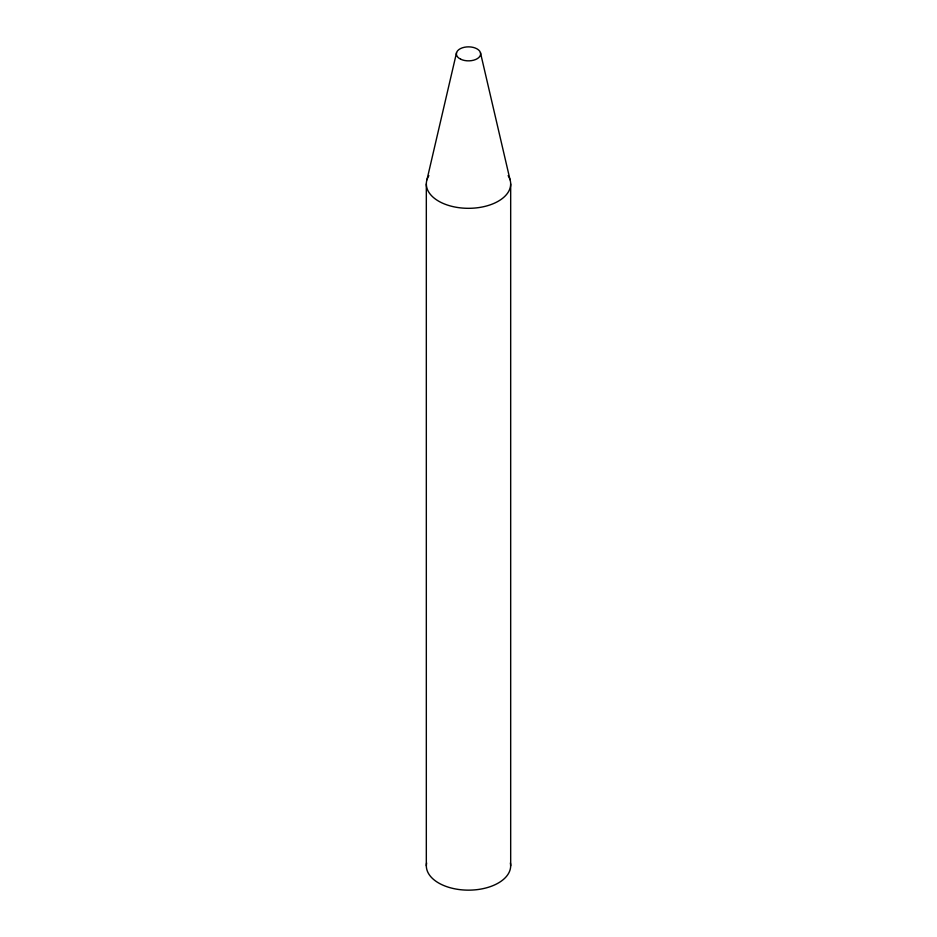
<?xml version="1.0" encoding="UTF-8"?>
<svg xmlns="http://www.w3.org/2000/svg" width="937" height="937" viewBox="0 0 937 937"><rect width="100%" height="100%" fill="white"/><g stroke="black" fill="none" stroke-linecap="round" stroke-linejoin="round"><path stroke-width="1.41" d="M426.967 179.74L456.553 52.636M480.447 52.636L510.033 179.74M510.677 183.968L510.677 865.8M426.323 183.968L426.323 865.8M510.384 862.977A42.177 24.35 0 0 1 468.5 890.15A42.177 24.35 0 0 1 426.616 862.977M508.135 175.641A42.177 24.35 0 0 1 468.5 208.319A42.177 24.35 0 0 1 428.865 175.641M460.699 59.218A12.134 7.004 0 0 0 480.447 55.072A12.134 7.004 0 0 0 464.354 47.272A12.134 7.004 0 0 0 460.699 59.218"/></g></svg>
